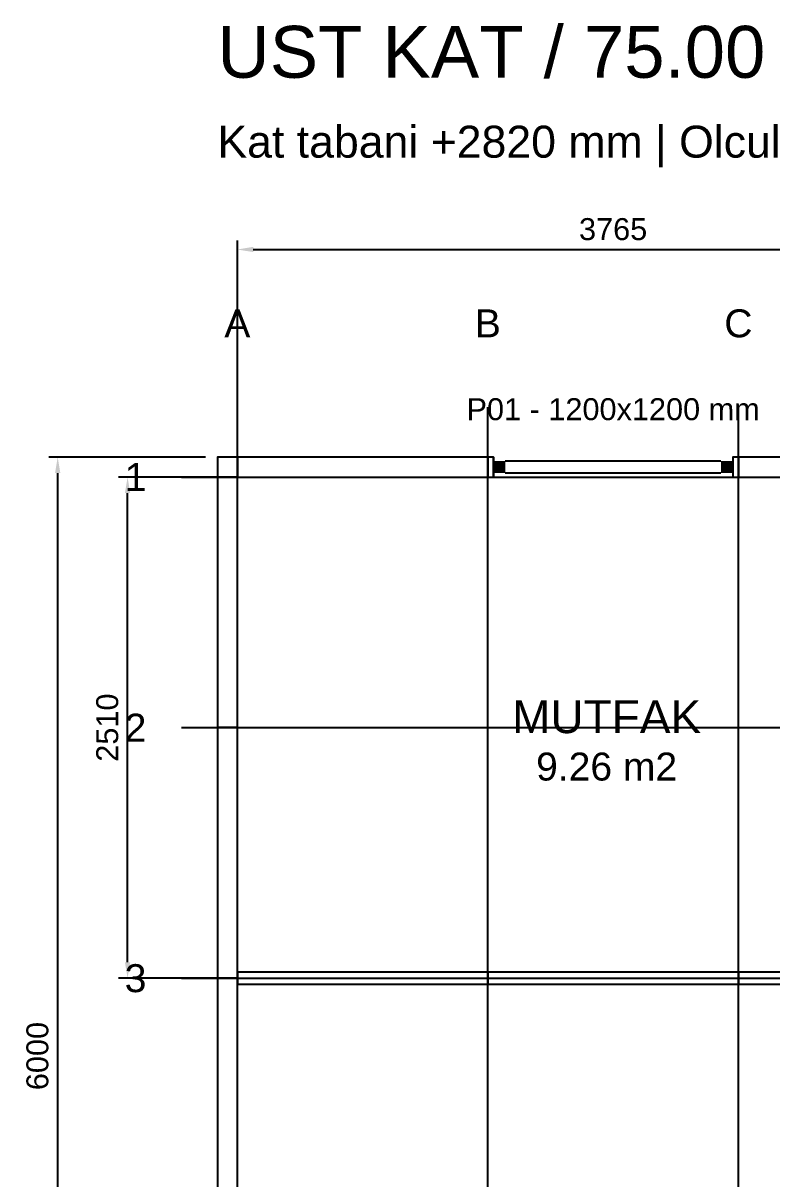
# Model space of a CAD drawing. Header units: millimetres. Extents: x -973 to 28250, y -35942 to 8545.
# Drawn here: x 14527 to 18278, y -10615 to -4826 of the extents above; entities that cross this region are included whole.
import ezdxf
from ezdxf.enums import TextEntityAlignment as Align

# ---------------------------------------------------------------- set-up
doc = ezdxf.new("R2010")
doc.units = ezdxf.units.MM
for name, color, linetype in [('PENCERE', 10, 'Continuous'), ('R02_AKS', 8, 'Continuous'), ('R02_DUVAR', 7, 'Continuous'), ('R02_KOLON', 3, 'Continuous'), ('R02_OLCU', 4, 'Continuous'), ('R02_OZEL', 6, 'Continuous'), ('R02_PENCERE', 4, 'Continuous'), ('R02_YAZI', 7, 'Continuous')]:
    doc.layers.add(name, color=color, linetype=linetype)
doc.styles.get("Standard").update_dxf_attribs({"font": 'Arial.ttf'})
doc.dimstyles.new('ISO-25', dxfattribs={"dimtxt": 12, "dimasz": 3, "dimexe": 1.25, "dimexo": 0.625, "dimgap": 4, "dimtad": 1, "dimtxsty": 'Standard', "dimcen": 2.5, "dimadec": 0, "dimazin": 0, "dimtfac": 1, "dimtmove": 0, "dimatfit": 3, "dimfxl": 1, "dimarcsym": 0})

# ---------------------------------------------------------------- blocks, each defined once
blk = doc.blocks.new('R02_CK_D01_H_1_1_P')
blk.add_lwpolyline([(0, 0), (1255, 0), (1255, 100), (0, 100)], close=True)
blk = doc.blocks.new('R02_SRC_P01')
at = {"layer": 'PENCERE', "color": 1}
for p, q in [((53387.01, 8192.86), (53397.01, 8192.86)), ((53389.01, 8186.86), (53389.01, 8078.86)), ((53395.01, 8186.86), (53395.01, 8078.86)), ((53387.01, 8072.86), (53397.01, 8072.86))]:
    blk.add_line(p, q, dxfattribs=at)
for points in [[(53389.01, 8192.86), (53389.01, 8186.86), (53395.01, 8192.86), (53395.01, 8186.86)], [(53389.01, 8072.86), (53389.01, 8078.86), (53395.01, 8072.86), (53395.01, 8078.86)]]:
    blk.add_solid(points, dxfattribs=at)
blk = doc.blocks.new('R02_CK_D05_H_1_1_P')
for points in [[(0, 0), (27.5, 0), (27.5, 100), (0, 100)], [(1227.5, 0), (1255, 0), (1255, 100), (1227.5, 100)]]:
    blk.add_lwpolyline(points, close=True)
at = {"xscale": 10, "yscale": 10, "rotation": 270}
blk.add_blockref('R02_SRC_P01', (-80701.10801, 533970.0577), dxfattribs=at)
blk = doc.blocks.new('R02_CK_D01_V_1_1_P')
blk.add_lwpolyline([(0, 0), (1255, 0), (1255, 100), (0, 100)], close=True)
blk = doc.blocks.new('R02_CK_I01_H_1_1_P')
blk.add_lwpolyline([(0, 0), (1255, 0), (1255, 60), (0, 60)], close=True)
blk = doc.blocks.new('R02_CK_I04_H_1_1_P')
blk.add_lwpolyline([(0, 0), (1225, 0), (1225, 60), (0, 60)], close=True)
blk = doc.blocks.new('*D313')
at = {"layer": 'Defpoints', "color": 0, "transparency": 16777216}
for p in [(14700, -7000), (15500, -7000), (15500, -13000)]:
    blk.add_point(p, dxfattribs=at)
at = {"layer": 'R02_OLCU', "color": 4, "lineweight": -2, "transparency": 16777216}
for p, q in [((15440, -7000), (14655, -7000)), ((14700, -12920), (14700, -7080)), ((15440, -13000), (14655, -13000))]:
    blk.add_line(p, q, dxfattribs=at)
at = {"layer": 'R02_OLCU', "color": 4, "transparency": 16777216}
for points in [[(14686.7, -7080), (14713.3, -7080), (14700, -7000)], [(14686.7, -12920), (14713.3, -12920), (14700, -13000)]]:
    blk.add_solid(points, dxfattribs=at)
at = {"layer": 'R02_OLCU', "color": 4, "transparency": 16777216, "insert": (14598.8, -10000), "char_height": 110, "attachment_point": 5, "rotation": 90}
blk.add_mtext('6000', dxfattribs=at)
blk = doc.blocks.new('*D314')
at = {"layer": 'Defpoints', "color": 0, "transparency": 16777216}
for p in [(19365, -5960), (15600, -7000), (19365, -7000)]:
    blk.add_point(p, dxfattribs=at)
at = {"layer": 'R02_OLCU', "color": 4, "lineweight": -2, "transparency": 16777216}
for p, q in [((15600, -6940), (15600, -5915)), ((15680, -5960), (19285, -5960)), ((19365, -6940), (19365, -5915))]:
    blk.add_line(p, q, dxfattribs=at)
at = {"layer": 'R02_OLCU', "color": 4, "transparency": 16777216}
for points in [[(15680, -5946.7), (15680, -5973.3), (15600, -5960)], [(19285, -5946.7), (19285, -5973.3), (19365, -5960)]]:
    blk.add_solid(points, dxfattribs=at)
at = {"layer": 'R02_OLCU', "color": 4, "transparency": 16777216, "insert": (17482.5, -5858.8), "char_height": 110, "attachment_point": 5}
blk.add_mtext('3765', dxfattribs=at)
blk = doc.blocks.new('*D318')
at = {"layer": 'Defpoints', "color": 0, "transparency": 16777216}
for p in [(15050, -7100), (15600, -7100), (15600, -9610)]:
    blk.add_point(p, dxfattribs=at)
at = {"layer": 'R02_OLCU', "color": 4, "lineweight": -2, "transparency": 16777216}
for p, q in [((15540, -7100), (15005, -7100)), ((15050, -9530), (15050, -7180)), ((15540, -9610), (15005, -9610))]:
    blk.add_line(p, q, dxfattribs=at)
at = {"layer": 'R02_OLCU', "color": 4, "transparency": 16777216}
for points in [[(15036.7, -7180), (15063.3, -7180), (15050, -7100)], [(15036.7, -9530), (15063.3, -9530), (15050, -9610)]]:
    blk.add_solid(points, dxfattribs=at)
at = {"layer": 'R02_OLCU', "color": 4, "transparency": 16777216, "insert": (14948.8, -8355), "char_height": 110, "attachment_point": 5, "rotation": 90}
blk.add_mtext('2510', dxfattribs=at)

msp = doc.modelspace()

# ---------------------------------------------------------------- linework, layer by layer
at = {"layer": 'R02_AKS'}
for p, q in [((15600, -13180), (15600, -6750)), ((16855, -13180), (16855, -6750)), ((18110, -13180), (18110, -6750)), ((15320, -7100), (28250, -7100)), ((15320, -8355), (28250, -8355)), ((15320, -9610), (28250, -9610))]:
    msp.add_line(p, q, dxfattribs=at)
at = {"layer": 'R02_KOLON'}
msp.add_lwpolyline([(15500, -7100), (15600, -7100), (15600, -7000), (15500, -7000)], close=True, dxfattribs=at)

# ---------------------------------------------------------------- block references
at = {"layer": 'R02_DUVAR'}
for name, p in [('R02_CK_D01_H_1_1_P', (15600, -7100)), ('R02_CK_D05_H_1_1_P', (16855, -7100)), ('R02_CK_D01_H_1_1_P', (18110, -7100)), ('R02_CK_I01_H_1_1_P', (15600, -9640)), ('R02_CK_I01_H_1_1_P', (16855, -9640))]:
    msp.add_blockref(name, p, dxfattribs=at)
at = {"layer": 'R02_DUVAR', "rotation": 90}
for p in [(15600, -8355), (15600, -9610), (15600, -10865)]:
    msp.add_blockref('R02_CK_D01_V_1_1_P', p, dxfattribs=at)
at = {"layer": 'R02_OZEL'}
msp.add_blockref('R02_CK_I04_H_1_1_P', (18110, -9640), dxfattribs=at)

# ---------------------------------------------------------------- texts
at = {"layer": 'R02_AKS'}
for s, p in [('A', (15600, -6330)), ('B', (16855, -6330)), ('C', (18110, -6330)), ('1', (15090, -7100)), ('2', (15090, -8355)), ('3', (15090, -9610))]:
    msp.add_text(s, height=140, dxfattribs=at).set_placement(p, align=Align.MIDDLE_CENTER)
at = {"layer": 'R02_PENCERE'}
msp.add_text('P01 - 1200x1200 mm', height=110, dxfattribs=at).set_placement((17482.5, -6760), align=Align.MIDDLE_CENTER)
at = {"layer": 'R02_YAZI'}
for s, height, p in [('UST KAT / 75.00 m2 BRUT', 260, (15500, -5100)), ('Kat tabani +2820 mm | Olculer mm | 1255 mm akslar', 160, (15500, -5500))]:
    msp.add_text(s, height=height, dxfattribs=at).set_placement(p)
for s, height, p in [('MUTFAK', 165, (17450, -8300)), ('9.26 m2', 140, (17450, -8550))]:
    msp.add_text(s, height=height, dxfattribs=at).set_placement(p, align=Align.MIDDLE_CENTER)

# ---------------------------------------------------------------- dimensions: what is measured, and where the dimension line sits
at = {"layer": 'R02_OLCU'}
dim = msp.add_linear_dim(base=(19365, -5960), p1=(15600, -7000), p2=(19365, -7000), dimstyle='ISO-25', override={"dimtxt": 110, "dimasz": 80, "dimexe": 45, "dimexo": 60, "dimgap": 45, "dimdec": 1, "dimclrd": 4, "dimclre": 4, "dimclrt": 4, "dimtix": 1, "dimatfit": 1}, dxfattribs=at)
dim.commit()
dim.dimension.update_dxf_attribs({"geometry": '*D314', "text_midpoint": (17482.5, -5858.8)})
for base, p1, p2, picture, middle in [((14700, -7000), (15500, -13000), (15500, -7000), '*D313', (14598.84, -10000)), ((15050, -7100), (15600, -9610), (15600, -7100), '*D318', (14948.84, -8355))]:
    dim = msp.add_linear_dim(base=base, p1=p1, p2=p2, angle=90, dimstyle='ISO-25', override={"dimtxt": 110, "dimasz": 80, "dimexe": 45, "dimexo": 60, "dimgap": 45, "dimdec": 1, "dimclrd": 4, "dimclre": 4, "dimclrt": 4, "dimtix": 1, "dimatfit": 1}, dxfattribs=at)
    dim.commit()
    dim.dimension.update_dxf_attribs({"geometry": picture, "text_midpoint": middle})

doc.saveas('drawing.dxf')
